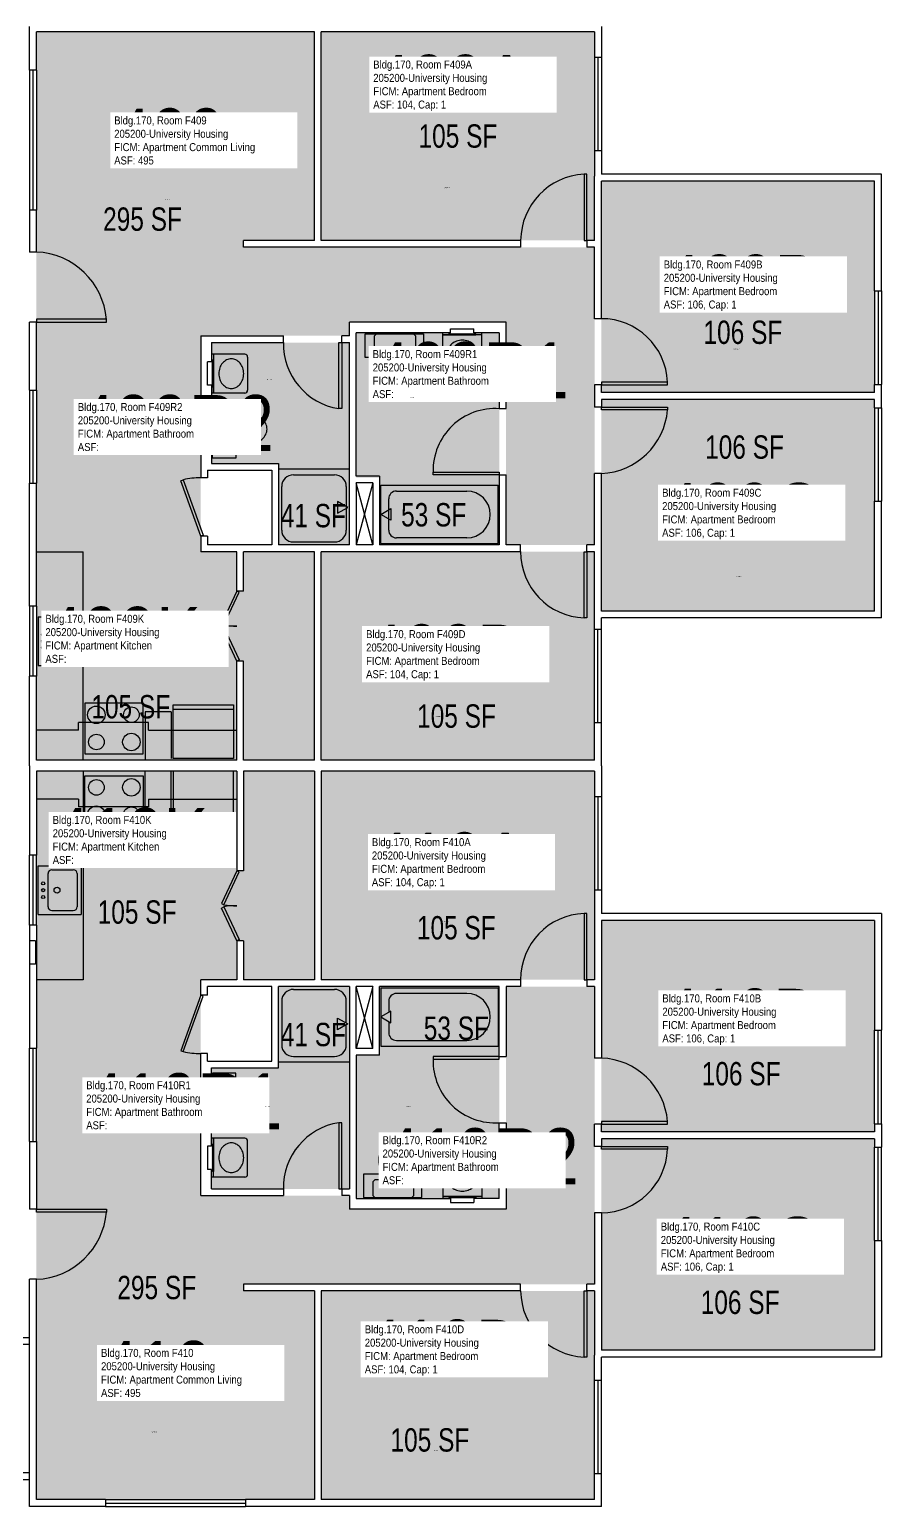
# Model space of a CAD drawing. Header units: inches. Extents: x -98 to 1184, y -183 to 3122.
# Drawn here: x 446 to 884, y -1 to 758 of the extents above; entities that cross this region are included whole.
import ezdxf
from ezdxf.enums import TextEntityAlignment as Align

# ---------------------------------------------------------------- set-up
doc = ezdxf.new("R2010")
doc.units = ezdxf.units.IN
doc.header["$LTSCALE"] = 10
doc.header["$MEASUREMENT"] = 0
for name, color, linetype in [('A-DOOR', 2, 'CONTINUOUS'), ('A-FLOR', 3, 'CONTINUOUS'), ('A-GLAZ', 1, 'CONTINUOUS'), ('A-IDEN-RNUM', 7, 'CONTINUOUS'), ('A-IDEN-SNUM', 4, 'CONTINUOUS'), ('A-IDEN-VNUM', 4, 'CONTINUOUS'), ('A-WALL', 5, 'CONTINUOUS'), ('AREA-TEXT', 3, 'CONTINUOUS'), ('P-SANR-FIXT', 2, 'CONTINUOUS'), ('Rooms-Category-Color', 7, 'CONTINUOUS'), ('Rooms-College-Color', 7, 'CONTINUOUS'), ('Rooms-Department-Color', 7, 'CONTINUOUS'), ('Rooms-Division-Color', 7, 'CONTINUOUS'), ('Rooms-Information', 7, 'CONTINUOUS')]:
    doc.layers.add(name, color=color, linetype=linetype)
doc.styles.add('CP_AREA', font='arial.ttf', dxfattribs={"height": 15})
doc.styles.add('CP_ROOMSNUMBER', font='arial.ttf', dxfattribs={"height": 1})
doc.styles.add('CP_ROOMVNUMBER', font='arial.ttf', dxfattribs={"width": 0.85, "height": 0.075})

msp = doc.modelspace()

# ---------------------------------------------------------------- hatches: boundary and pattern name
at = {"layer": 'Rooms-Category-Color', "true_color": 0x728ef3}
for points in [[(736.58, 493.5), (736.58, 646.5), (556.08, 646.5), (556.08, 650), (592.58, 650), (592.58, 757.25), (449.58, 757.25), (449.58, 490), (534.08, 490), (534.08, 601), (610.58, 601), (610.58, 608), (691.08, 608.01), (691.08, 493.5)], [(596.08, 650), (596.08, 757.25), (736.58, 757.25), (736.58, 650)], [(740.08, 680.5), (740.08, 571.75), (880.58, 571.75), (880.58, 680.5)], [(687.58, 493.5), (687.58, 602.38), (614.08, 602.5), (614.08, 528), (626.08, 528), (626.08, 493.5)], [(610.58, 493.5), (610.58, 597.5), (539.58, 597.5), (539.58, 535.38), (574.08, 535.38), (574.08, 493.5)], [(740.08, 568.25), (740.08, 459.5), (880.58, 459.5), (880.58, 568.25)], [(592.58, 382.75), (592.58, 490), (556.08, 490), (556.08, 470), (552.58, 470), (552.58, 490), (449.58, 490), (449.58, 382.75), (552.58, 382.75), (552.58, 434), (556.08, 434), (556.08, 382.75)], [(736.58, 490), (736.58, 382.75), (596.08, 382.75), (596.08, 490)], [(592.58, 377.25), (592.58, 270), (556.09, 270), (556.09, 290), (552.58, 290), (552.58, 270), (449.58, 270), (449.58, 377.25), (552.58, 377.25), (552.58, 326), (556.08, 326), (556.08, 377.25)], [(736.59, 270), (736.59, 377.25), (596.09, 377.25), (596.09, 270)], [(740.09, 191.75), (740.09, 300.5), (880.59, 300.5), (880.59, 191.75)], [(736.58, 266.5), (736.58, 113.5), (556.08, 113.5), (556.08, 110), (592.58, 110), (592.58, 2.75), (449.58, 2.75), (449.58, 270), (534.08, 270), (534.08, 159), (610.58, 159), (610.58, 152), (691.08, 152), (691.08, 266.5)], [(610.58, 266.5), (610.58, 162.5), (539.58, 162.5), (539.58, 224.63), (574.08, 224.63), (574.08, 266.5)], [(687.58, 266.5), (687.58, 157.62), (614.08, 157.5), (614.08, 231.12), (626.08, 231.12), (626.08, 266.5)], [(740.09, 79.5), (740.09, 188.25), (880.59, 188.25), (880.59, 79.5)], [(596.09, 110), (596.09, 2.75), (736.59, 2.75), (736.59, 110)]]:
    msp.add_hatch(color=171, dxfattribs=at).paths.add_polyline_path(points)
at = {"layer": 'Rooms-College-Color', "true_color": 0xadadad}
for points in [[(736.58, 493.5), (736.58, 646.5), (556.08, 646.5), (556.08, 650), (592.58, 650), (592.58, 757.25), (449.58, 757.25), (449.58, 490), (534.08, 490), (534.08, 601), (610.58, 601), (610.58, 608), (691.08, 608.01), (691.08, 493.5)], [(596.08, 650), (596.08, 757.25), (736.58, 757.25), (736.58, 650)], [(740.08, 680.5), (740.08, 571.75), (880.58, 571.75), (880.58, 680.5)], [(687.58, 493.5), (687.58, 602.38), (614.08, 602.5), (614.08, 528), (626.08, 528), (626.08, 493.5)], [(610.58, 493.5), (610.58, 597.5), (539.58, 597.5), (539.58, 535.38), (574.08, 535.38), (574.08, 493.5)], [(740.08, 568.25), (740.08, 459.5), (880.58, 459.5), (880.58, 568.25)], [(592.58, 382.75), (592.58, 490), (556.08, 490), (556.08, 470), (552.58, 470), (552.58, 490), (449.58, 490), (449.58, 382.75), (552.58, 382.75), (552.58, 434), (556.08, 434), (556.08, 382.75)], [(736.58, 490), (736.58, 382.75), (596.08, 382.75), (596.08, 490)], [(592.58, 377.25), (592.58, 270), (556.09, 270), (556.09, 290), (552.58, 290), (552.58, 270), (449.58, 270), (449.58, 377.25), (552.58, 377.25), (552.58, 326), (556.08, 326), (556.08, 377.25)], [(736.59, 270), (736.59, 377.25), (596.09, 377.25), (596.09, 270)], [(740.09, 191.75), (740.09, 300.5), (880.59, 300.5), (880.59, 191.75)], [(736.58, 266.5), (736.58, 113.5), (556.08, 113.5), (556.08, 110), (592.58, 110), (592.58, 2.75), (449.58, 2.75), (449.58, 270), (534.08, 270), (534.08, 159), (610.58, 159), (610.58, 152), (691.08, 152), (691.08, 266.5)], [(610.58, 266.5), (610.58, 162.5), (539.58, 162.5), (539.58, 224.63), (574.08, 224.63), (574.08, 266.5)], [(687.58, 266.5), (687.58, 157.62), (614.08, 157.5), (614.08, 231.12), (626.08, 231.12), (626.08, 266.5)], [(740.09, 79.5), (740.09, 188.25), (880.59, 188.25), (880.59, 79.5)], [(596.09, 110), (596.09, 2.75), (736.59, 2.75), (736.59, 110)]]:
    msp.add_hatch(color=253, dxfattribs=at).paths.add_polyline_path(points)
at = {"layer": 'Rooms-Department-Color', "true_color": 0x604aed}
for points in [[(736.58, 493.5), (736.58, 646.5), (556.08, 646.5), (556.08, 650), (592.58, 650), (592.58, 757.25), (449.58, 757.25), (449.58, 490), (534.08, 490), (534.08, 601), (610.58, 601), (610.58, 608), (691.08, 608.01), (691.08, 493.5)], [(596.08, 650), (596.08, 757.25), (736.58, 757.25), (736.58, 650)], [(740.08, 680.5), (740.08, 571.75), (880.58, 571.75), (880.58, 680.5)], [(687.58, 493.5), (687.58, 602.38), (614.08, 602.5), (614.08, 528), (626.08, 528), (626.08, 493.5)], [(610.58, 493.5), (610.58, 597.5), (539.58, 597.5), (539.58, 535.38), (574.08, 535.38), (574.08, 493.5)], [(740.08, 568.25), (740.08, 459.5), (880.58, 459.5), (880.58, 568.25)], [(592.58, 382.75), (592.58, 490), (556.08, 490), (556.08, 470), (552.58, 470), (552.58, 490), (449.58, 490), (449.58, 382.75), (552.58, 382.75), (552.58, 434), (556.08, 434), (556.08, 382.75)], [(736.58, 490), (736.58, 382.75), (596.08, 382.75), (596.08, 490)], [(592.58, 377.25), (592.58, 270), (556.09, 270), (556.09, 290), (552.58, 290), (552.58, 270), (449.58, 270), (449.58, 377.25), (552.58, 377.25), (552.58, 326), (556.08, 326), (556.08, 377.25)], [(736.59, 270), (736.59, 377.25), (596.09, 377.25), (596.09, 270)], [(740.09, 191.75), (740.09, 300.5), (880.59, 300.5), (880.59, 191.75)], [(736.58, 266.5), (736.58, 113.5), (556.08, 113.5), (556.08, 110), (592.58, 110), (592.58, 2.75), (449.58, 2.75), (449.58, 270), (534.08, 270), (534.08, 159), (610.58, 159), (610.58, 152), (691.08, 152), (691.08, 266.5)], [(610.58, 266.5), (610.58, 162.5), (539.58, 162.5), (539.58, 224.63), (574.08, 224.63), (574.08, 266.5)], [(687.58, 266.5), (687.58, 157.62), (614.08, 157.5), (614.08, 231.12), (626.08, 231.12), (626.08, 266.5)], [(740.09, 79.5), (740.09, 188.25), (880.59, 188.25), (880.59, 79.5)], [(596.09, 110), (596.09, 2.75), (736.59, 2.75), (736.59, 110)]]:
    msp.add_hatch(color=173, dxfattribs=at).paths.add_polyline_path(points)
at = {"layer": 'Rooms-Division-Color', "true_color": 0x604aed}
for points in [[(736.58, 493.5), (736.58, 646.5), (556.08, 646.5), (556.08, 650), (592.58, 650), (592.58, 757.25), (449.58, 757.25), (449.58, 490), (534.08, 490), (534.08, 601), (610.58, 601), (610.58, 608), (691.08, 608.01), (691.08, 493.5)], [(596.08, 650), (596.08, 757.25), (736.58, 757.25), (736.58, 650)], [(740.08, 680.5), (740.08, 571.75), (880.58, 571.75), (880.58, 680.5)], [(687.58, 493.5), (687.58, 602.38), (614.08, 602.5), (614.08, 528), (626.08, 528), (626.08, 493.5)], [(610.58, 493.5), (610.58, 597.5), (539.58, 597.5), (539.58, 535.38), (574.08, 535.38), (574.08, 493.5)], [(740.08, 568.25), (740.08, 459.5), (880.58, 459.5), (880.58, 568.25)], [(592.58, 382.75), (592.58, 490), (556.08, 490), (556.08, 470), (552.58, 470), (552.58, 490), (449.58, 490), (449.58, 382.75), (552.58, 382.75), (552.58, 434), (556.08, 434), (556.08, 382.75)], [(736.58, 490), (736.58, 382.75), (596.08, 382.75), (596.08, 490)], [(592.58, 377.25), (592.58, 270), (556.09, 270), (556.09, 290), (552.58, 290), (552.58, 270), (449.58, 270), (449.58, 377.25), (552.58, 377.25), (552.58, 326), (556.08, 326), (556.08, 377.25)], [(736.59, 270), (736.59, 377.25), (596.09, 377.25), (596.09, 270)], [(740.09, 191.75), (740.09, 300.5), (880.59, 300.5), (880.59, 191.75)], [(736.58, 266.5), (736.58, 113.5), (556.08, 113.5), (556.08, 110), (592.58, 110), (592.58, 2.75), (449.58, 2.75), (449.58, 270), (534.08, 270), (534.08, 159), (610.58, 159), (610.58, 152), (691.08, 152), (691.08, 266.5)], [(610.58, 266.5), (610.58, 162.5), (539.58, 162.5), (539.58, 224.63), (574.08, 224.63), (574.08, 266.5)], [(687.58, 266.5), (687.58, 157.62), (614.08, 157.5), (614.08, 231.12), (626.08, 231.12), (626.08, 266.5)], [(740.09, 79.5), (740.09, 188.25), (880.59, 188.25), (880.59, 79.5)], [(596.09, 110), (596.09, 2.75), (736.59, 2.75), (736.59, 110)]]:
    msp.add_hatch(color=173, dxfattribs=at).paths.add_polyline_path(points)

# ---------------------------------------------------------------- linework, layer by layer
at = {"layer": 'A-DOOR'}
for p, q in [((731.16, 684), (731.16, 650)), ((732.58, 684), (731.16, 684)), ((732.58, 650), (732.58, 684)), ((731.16, 650), (732.58, 650)), ((485.58, 609.42), (449.58, 609.42)), ((449.58, 609.42), (449.58, 608)), ((449.58, 608), (485.58, 608)), ((485.58, 608), (485.58, 609.42)), ((605.16, 563.5), (605.16, 597.5)), ((605.16, 597.5), (606.58, 597.5)), ((606.58, 597.5), (606.58, 563.5)), ((774.08, 577.17), (740.08, 577.17)), ((740.08, 577.17), (740.08, 575.75)), ((774.08, 575.75), (774.08, 577.17)), ((740.08, 575.75), (774.08, 575.75)), ((606.58, 563.5), (605.16, 563.5)), ((740.08, 564.25), (774.08, 564.25)), ((740.08, 562.83), (740.08, 564.25)), ((774.08, 562.83), (740.08, 562.83)), ((774.08, 564.25), (774.08, 562.83)), ((523.78, 526.48), (525.11, 526.96)), ((534.08, 498), (523.78, 526.48)), ((525.11, 526.96), (535.41, 498.48)), ((653.58, 530.92), (687.58, 530.92)), ((653.58, 529.5), (653.58, 530.92)), ((687.58, 529.5), (653.58, 529.5)), ((687.58, 530.92), (687.58, 529.5)), ((535.41, 498.48), (534.08, 498)), ((731.16, 456), (731.16, 490)), ((731.16, 490), (732.58, 490)), ((732.58, 490), (732.58, 456)), ((552.58, 469.75), (544.7, 452.9)), ((545.98, 452.31), (553.86, 469.15)), ((553.86, 469.15), (552.58, 469.75)), ((732.58, 456), (731.16, 456)), ((544.7, 452.9), (545.98, 452.31)), ((544.7, 450.6), (545.98, 451.2)), ((552.58, 433.75), (544.7, 450.6)), ((545.98, 451.2), (553.86, 434.35)), ((553.86, 434.35), (552.58, 433.75)), ((552.58, 326), (544.7, 309.15)), ((545.98, 308.56), (553.86, 325.4)), ((553.86, 325.4), (552.58, 326)), ((544.7, 309.15), (545.98, 308.56)), ((544.7, 306.85), (545.98, 307.45)), ((552.58, 290), (544.7, 306.85)), ((545.98, 307.45), (553.86, 290.6)), ((731.16, 304), (731.16, 270)), ((732.58, 304), (731.16, 304)), ((732.58, 270), (732.58, 304)), ((553.86, 290.6), (552.58, 290)), ((731.16, 270), (732.58, 270)), ((534.08, 262), (523.78, 233.52)), ((525.11, 233.04), (535.41, 261.52)), ((535.41, 261.52), (534.08, 262)), ((523.78, 233.52), (525.11, 233.04)), ((653.58, 230.5), (653.58, 229.08)), ((687.58, 230.5), (653.58, 230.5)), ((653.58, 229.08), (687.58, 229.08)), ((687.58, 229.08), (687.58, 230.5)), ((605.16, 196.5), (605.16, 162.5)), ((606.58, 196.5), (605.16, 196.5)), ((606.58, 162.5), (606.58, 196.5)), ((774.08, 197.17), (740.08, 197.17)), ((740.08, 197.17), (740.08, 195.75)), ((740.08, 195.75), (774.08, 195.75)), ((774.08, 195.75), (774.08, 197.17)), ((740.08, 184.25), (774.08, 184.25)), ((740.08, 182.83), (740.08, 184.25)), ((774.08, 182.83), (740.08, 182.83)), ((774.08, 184.25), (774.08, 182.83)), ((605.16, 162.5), (606.58, 162.5)), ((449.58, 152), (485.58, 152)), ((449.58, 150.58), (449.58, 152)), ((485.58, 152), (485.58, 150.58)), ((485.58, 150.58), (449.58, 150.58)), ((731.16, 76), (731.16, 110)), ((731.16, 110), (732.58, 110)), ((732.58, 110), (732.58, 76)), ((732.58, 76), (731.16, 76))]:
    msp.add_line(p, q, dxfattribs=at)
for centre, radius, start, end in [((732.96, 649.67), 34.38, 92.99623, 179.44152), ((448.1, 606.43), 37.6, 4.55195, 87.74769), ((740.13, 575.77), 33.98, 2.35506, 90.08269), ((610.43, 596.94), 33.85, 179.05527, 261.05134), ((685.45, 531.69), 31.88, 86.17917, 181.38308), ((738.76, 565.66), 35.43, 272.13458, 355.42767), ((535, 481.47), 46.56, 91.13665, 102.26972), ((732.34, 489.75), 33.77, 179.56724, 267.99501), ((551.41, 477.42), 25.7, 257.79511, 272.60034), ((551.41, 426.08), 25.7, 87.39966, 102.20489), ((551.41, 333.67), 25.7, 257.79511, 272.60034), ((551.41, 282.33), 25.7, 87.39966, 102.20489), ((732.34, 270.26), 33.77, 92.00499, 180.43276), ((535, 278.54), 46.56, 257.73028, 268.86335), ((685.45, 228.31), 31.88, 178.61692, 273.82083), ((738.76, 194.34), 35.43, 4.57233, 87.86542), ((610.43, 163.06), 33.85, 98.94866, 180.94473), ((740.13, 184.23), 33.98, 269.91731, 357.64494), ((448.1, 153.57), 37.6, 272.25231, 355.44805), ((732.96, 110.34), 34.38, 180.55848, 267.00377)]:
    msp.add_arc(centre, radius, start, end, dxfattribs=at)
at = {"layer": 'A-FLOR'}
for p, q in [((622.58, 525.38), (614.08, 493.5)), ((622.58, 493.49), (614.08, 525.38)), ((622.58, 266.51), (614.08, 234.63)), ((622.58, 234.63), (614.08, 266.5))]:
    msp.add_line(p, q, dxfattribs=at)
at = {"layer": 'A-GLAZ'}
for p, q in [((736.58, 744), (736.58, 696)), ((738.33, 744), (738.33, 696)), ((740.08, 744), (740.08, 696)), ((446.08, 737.5), (446.08, 665.5)), ((447.83, 737.5), (447.83, 665.5)), ((449.58, 737.5), (449.58, 665.5)), ((880.58, 624), (880.58, 576)), ((882.33, 624), (882.33, 576)), ((884.08, 624), (884.08, 576)), ((446.08, 573), (446.08, 525.25)), ((447.83, 573), (447.83, 525.25)), ((449.58, 573), (449.58, 525.25)), ((880.58, 564), (880.58, 516)), ((882.33, 564), (882.33, 516)), ((884.08, 564), (884.08, 516)), ((446.08, 462), (446.08, 426)), ((447.83, 462), (447.83, 426)), ((449.58, 462), (449.58, 426)), ((736.58, 402), (736.58, 450)), ((738.33, 402), (738.33, 450)), ((740.08, 402), (740.08, 450)), ((736.58, 364), (736.58, 316)), ((738.33, 364), (738.33, 316)), ((740.08, 364), (740.08, 316)), ((446.08, 298), (446.08, 334)), ((447.83, 334), (447.83, 298)), ((449.58, 298), (449.58, 334)), ((880.58, 196), (880.58, 244)), ((882.33, 196), (882.33, 244)), ((884.08, 196), (884.08, 244)), ((446.08, 186.88), (446.08, 234.88)), ((447.83, 234.88), (447.83, 186.88)), ((449.58, 186.88), (449.58, 234.88)), ((880.58, 136), (880.58, 184)), ((882.33, 136), (882.33, 184)), ((884.08, 136), (884.08, 184)), ((736.58, 16), (736.58, 64)), ((738.33, 64), (738.33, 16)), ((740.08, 16), (740.08, 64)), ((485.08, 2.75), (557.08, 2.75)), ((485.08, 1), (557.08, 1)), ((485.08, -0.75), (557.08, -0.75))]:
    msp.add_line(p, q, dxfattribs=at)
at = {"layer": 'A-WALL'}
for p, q in [((446.08, 737.5), (446.08, 760)), ((740.08, 760), (740.08, 744)), ((592.58, 757.25), (449.58, 757.25)), ((449.58, 737.5), (449.58, 757.25)), ((592.58, 650), (592.58, 757.25)), ((736.58, 757.25), (596.08, 757.25)), ((596.08, 650), (596.08, 757.25)), ((736.58, 757.25), (736.58, 744)), ((740.08, 744), (736.58, 744)), ((449.58, 737.5), (446.08, 737.5)), ((736.58, 696), (736.58, 683)), ((740.08, 696), (736.58, 696)), ((740.08, 696), (740.08, 684)), ((884.08, 684), (740.08, 684)), ((884.08, 624), (884.08, 684)), ((736.58, 650), (736.58, 683)), ((880.58, 680.5), (740.08, 680.5)), ((740.08, 609.75), (740.08, 680.5)), ((880.58, 624), (880.58, 680.5)), ((446.08, 665.5), (446.08, 644)), ((449.58, 665.5), (446.08, 665.5)), ((449.58, 644), (449.58, 665.5)), ((592.58, 650), (556.08, 650)), ((556.08, 646.5), (556.08, 650)), ((698.58, 646.5), (556.08, 646.5)), ((698.58, 650), (596.08, 650)), ((698.58, 650), (698.58, 646.5)), ((736.58, 650), (732.58, 650)), ((732.58, 650), (732.58, 646.5)), ((736.58, 646.5), (732.58, 646.5)), ((736.58, 609.75), (736.58, 646.5)), ((449.58, 644), (446.08, 644)), ((880.58, 624), (884.08, 624)), ((449.58, 608), (446.08, 608)), ((446.08, 573), (446.08, 608)), ((449.58, 573), (449.58, 608)), ((610.58, 601), (610.58, 608)), ((691.08, 608), (610.58, 608)), ((691.08, 563.5), (691.08, 608)), ((740.08, 609.75), (736.58, 609.75)), ((534.08, 601), (576.58, 601)), ((534.08, 601), (534.08, 528)), ((576.58, 597.5), (576.58, 601)), ((606.58, 597.5), (606.58, 601)), ((610.58, 601), (606.58, 601)), ((614.08, 528.88), (614.08, 602.5)), ((662.58, 602.5), (614.08, 602.5)), ((662.58, 602.5), (662.58, 604.5)), ((662.58, 604.5), (674.58, 604.5)), ((674.58, 602.5), (674.58, 604.5)), ((687.58, 602.5), (674.58, 602.5)), ((687.58, 602.5), (687.58, 563.5)), ((539.58, 597.5), (539.58, 587.5)), ((539.58, 597.5), (576.58, 597.5)), ((606.58, 597.5), (610.58, 597.5)), ((610.58, 493.5), (610.58, 597.5)), ((537.58, 575.5), (537.58, 587.5)), ((539.58, 587.5), (537.58, 587.5)), ((446.08, 573), (449.58, 573)), ((539.58, 575.5), (537.58, 575.5)), ((539.58, 575.5), (539.58, 535.38)), ((740.08, 575.75), (736.58, 575.75)), ((736.58, 575.75), (736.58, 564.25)), ((740.08, 571.75), (740.08, 575.75)), ((880.58, 571.75), (740.08, 571.75)), ((880.58, 571.75), (880.58, 576)), ((880.58, 576), (884.08, 576)), ((884.08, 564), (884.08, 576)), ((687.58, 563.5), (691.08, 563.5)), ((740.08, 564.25), (736.58, 564.25)), ((740.08, 568.25), (740.08, 564.25)), ((880.58, 568.25), (740.08, 568.25)), ((880.58, 564), (880.58, 568.25)), ((880.58, 564), (884.08, 564)), ((537.58, 531.88), (537.58, 528)), ((537.58, 531.88), (570.58, 531.88)), ((539.58, 535.38), (574.08, 535.38)), ((570.58, 531.88), (570.58, 493.5)), ((574.08, 535.38), (574.08, 493.5)), ((446.08, 525.25), (449.58, 525.25)), ((446.08, 462), (446.08, 525.25)), ((449.58, 490), (449.58, 525.25)), ((537.58, 528), (534.08, 528)), ((626.08, 528.88), (614.08, 528.88)), ((614.08, 525.38), (614.08, 493.5)), ((622.58, 525.38), (614.08, 525.38)), ((622.58, 525.38), (622.58, 493.5)), ((626.08, 528.88), (626.08, 493.5)), ((687.58, 529.5), (691.08, 529.5)), ((687.58, 529.5), (687.58, 493.5)), ((691.08, 493.5), (691.08, 529.5)), ((740.08, 530.25), (736.58, 530.25)), ((736.58, 493.5), (736.58, 530.25)), ((740.08, 459.5), (740.08, 530.25)), ((880.58, 459.5), (880.58, 516)), ((880.58, 516), (884.08, 516)), ((884.08, 456), (884.08, 516)), ((534.08, 498), (534.08, 490)), ((537.58, 498), (534.08, 498)), ((537.58, 498), (537.58, 493.5)), ((570.58, 493.5), (537.58, 493.5)), ((610.58, 493.5), (574.08, 493.5)), ((622.58, 493.5), (614.08, 493.5)), ((687.58, 493.5), (626.08, 493.5)), ((698.58, 493.5), (691.08, 493.5)), ((698.58, 490), (698.58, 493.5)), ((732.58, 490), (732.58, 493.5)), ((736.58, 493.5), (732.58, 493.5)), ((449.58, 462), (449.58, 490)), ((552.58, 490), (534.08, 490)), ((552.58, 469.75), (552.58, 490)), ((592.58, 490), (556.08, 490)), ((556.08, 469.75), (556.08, 490)), ((592.58, 382.75), (592.58, 490)), ((596.08, 382.75), (596.08, 490)), ((698.58, 490), (596.08, 490)), ((736.58, 490), (732.58, 490)), ((736.58, 455), (736.58, 490)), ((556.08, 469.75), (552.58, 469.75)), ((449.58, 462), (446.08, 462)), ((880.58, 459.5), (740.08, 459.5)), ((740.08, 450), (740.08, 456)), ((884.08, 456), (740.08, 456)), ((736.58, 450), (736.58, 455)), ((740.08, 450), (736.58, 450)), ((556.08, 433.75), (552.58, 433.75)), ((552.58, 382.75), (552.58, 433.75)), ((556.08, 382.75), (556.08, 433.75)), ((449.58, 426), (446.08, 426)), ((446.08, 380), (446.08, 426)), ((449.58, 382.75), (449.58, 426)), ((736.58, 382.75), (736.58, 402)), ((740.08, 402), (736.58, 402)), ((740.08, 380), (740.08, 402)), ((446.08, 380), (446.08, 334)), ((552.58, 382.75), (449.58, 382.75)), ((592.58, 382.75), (556.08, 382.75)), ((736.58, 382.75), (596.08, 382.75)), ((740.08, 380), (740.08, 364)), ((552.58, 377.25), (449.58, 377.25)), ((449.58, 377.25), (449.58, 334)), ((552.58, 377.25), (552.58, 326)), ((592.58, 377.25), (556.08, 377.25)), ((556.08, 377.25), (556.08, 326)), ((592.58, 377.25), (592.58, 270)), ((736.58, 377.25), (596.08, 377.25)), ((596.08, 377.25), (596.08, 270)), ((736.58, 377.25), (736.58, 364)), ((740.08, 364), (736.58, 364)), ((449.58, 334), (446.08, 334)), ((556.08, 326), (552.58, 326)), ((740.08, 316), (736.58, 316)), ((736.58, 316), (736.58, 303)), ((740.08, 316), (740.08, 304)), ((736.58, 305), (736.58, 270)), ((884.08, 304), (740.08, 304)), ((884.08, 304), (884.08, 244)), ((449.58, 298), (446.08, 298)), ((446.08, 298), (446.08, 290)), ((449.58, 298), (449.58, 270)), ((880.58, 300.5), (740.08, 300.5)), ((740.08, 300.5), (740.08, 229.75)), ((880.58, 300.5), (880.58, 244)), ((446.08, 290), (446.08, 278)), ((449.08, 290), (446.08, 290)), ((449.08, 290), (449.08, 278)), ((556.08, 290), (552.58, 290)), ((552.58, 290), (552.58, 270)), ((556.08, 290), (556.08, 270)), ((446.08, 278), (446.08, 234.88)), ((449.08, 278), (446.08, 278)), ((449.58, 270), (449.58, 234.88)), ((534.08, 262), (534.08, 270)), ((552.58, 270), (534.08, 270)), ((537.58, 262), (537.58, 266.5)), ((570.58, 266.5), (537.58, 266.5)), ((592.58, 270), (556.08, 270)), ((570.58, 228.13), (570.58, 266.5)), ((574.08, 224.63), (574.08, 266.5)), ((610.58, 266.5), (574.08, 266.5)), ((698.58, 270), (596.08, 270)), ((610.58, 266.5), (610.58, 162.5)), ((614.08, 234.63), (614.08, 266.5)), ((622.58, 266.5), (614.08, 266.5)), ((622.58, 234.63), (622.58, 266.5)), ((626.08, 231.13), (626.08, 266.5)), ((687.58, 266.5), (626.08, 266.5)), ((687.58, 230.5), (687.58, 266.5)), ((691.08, 266.5), (691.08, 230.5)), ((698.58, 266.5), (691.08, 266.5)), ((698.58, 270), (698.58, 266.5)), ((732.58, 270), (732.58, 266.5)), ((736.58, 270), (732.58, 270)), ((736.58, 266.5), (732.58, 266.5)), ((736.58, 266.5), (736.58, 229.75)), ((537.58, 262), (534.08, 262)), ((880.58, 244), (884.08, 244)), ((446.08, 234.88), (449.58, 234.88)), ((537.58, 232), (534.08, 232)), ((534.08, 159), (534.08, 232)), ((537.58, 228.13), (537.58, 232)), ((537.58, 228.13), (570.58, 228.13)), ((622.58, 234.63), (614.08, 234.63)), ((614.08, 231.13), (614.08, 157.5)), ((626.08, 231.13), (614.08, 231.13)), ((687.58, 230.5), (691.08, 230.5)), ((740.08, 229.75), (736.58, 229.75)), ((539.58, 184.5), (539.58, 224.63)), ((539.58, 224.63), (574.08, 224.63)), ((687.58, 196.5), (691.08, 196.5)), ((687.58, 157.5), (687.58, 196.5)), ((691.08, 196.5), (691.08, 152)), ((740.08, 195.75), (736.58, 195.75)), ((736.58, 184.25), (736.58, 195.75)), ((740.08, 191.75), (740.08, 195.75)), ((880.58, 191.75), (740.08, 191.75)), ((880.58, 196), (880.58, 191.75)), ((880.58, 196), (884.08, 196)), ((884.08, 196), (884.08, 184)), ((446.08, 186.88), (449.58, 186.88)), ((446.08, 186.88), (446.08, 152)), ((449.58, 186.88), (449.58, 152)), ((539.58, 184.5), (537.58, 184.5)), ((537.58, 184.5), (537.58, 172.5)), ((740.08, 184.25), (736.58, 184.25)), ((740.08, 188.25), (740.08, 184.25)), ((880.58, 188.25), (740.08, 188.25)), ((880.58, 188.25), (880.58, 184)), ((880.58, 184), (884.08, 184)), ((539.58, 172.5), (537.58, 172.5)), ((539.58, 162.5), (539.58, 172.5)), ((539.58, 162.5), (576.58, 162.5)), ((576.58, 162.5), (576.58, 159)), ((606.58, 162.5), (610.58, 162.5)), ((606.58, 162.5), (606.58, 159)), ((449.58, 152), (446.08, 152)), ((534.08, 159), (576.58, 159)), ((610.58, 159), (606.58, 159)), ((610.58, 159), (610.58, 152)), ((691.08, 152), (610.58, 152)), ((614.08, 157.5), (662.58, 157.5)), ((662.58, 157.5), (662.58, 155.5)), ((662.58, 155.5), (674.58, 155.5)), ((687.58, 157.5), (674.58, 157.5)), ((674.58, 157.5), (674.58, 155.5)), ((740.08, 150.25), (736.58, 150.25)), ((736.58, 150.25), (736.58, 113.5)), ((740.08, 150.25), (740.08, 79.5)), ((880.58, 136), (880.58, 79.5)), ((880.58, 136), (884.08, 136)), ((884.08, 136), (884.08, 76)), ((446.08, -0.75), (446.08, 116)), ((449.58, 116), (446.08, 116)), ((449.58, 2.75), (449.58, 116)), ((556.08, 113.5), (556.08, 110)), ((698.58, 113.5), (556.08, 113.5)), ((592.58, 110), (556.08, 110)), ((592.58, 110), (592.58, 2.75)), ((596.08, 110), (596.08, 2.75)), ((698.58, 110), (596.08, 110)), ((698.58, 110), (698.58, 113.5)), ((736.58, 113.5), (732.58, 113.5)), ((732.58, 110), (732.58, 113.5)), ((736.58, 110), (732.58, 110)), ((736.58, 110), (736.58, 77)), ((446.08, 86), (414.08, 86)), ((446.08, 82.5), (414.08, 82.5)), ((736.58, 64), (736.58, 77)), ((880.58, 79.5), (740.08, 79.5)), ((740.08, 64), (740.08, 76)), ((884.08, 76), (740.08, 76)), ((740.08, 64), (736.58, 64)), ((446.08, 16.5), (380.08, 16.5)), ((736.58, 2.75), (736.58, 16)), ((740.08, 16), (736.58, 16)), ((740.08, -0.75), (740.08, 16)), ((446.08, 13), (376.58, 13)), ((485.08, 2.75), (449.58, 2.75)), ((485.08, 2.75), (485.08, -0.75)), ((557.08, 2.75), (557.08, -0.75)), ((592.58, 2.75), (557.08, 2.75)), ((736.58, 2.75), (596.08, 2.75)), ((485.08, -0.75), (446.08, -0.75)), ((740.08, -0.75), (557.08, -0.75))]:
    msp.add_line(p, q, dxfattribs=at)
at = {"layer": 'P-SANR-FIXT'}
for p, q in [((618.58, 601.88), (648.58, 601.88)), ((618.58, 589.88), (618.58, 601.88)), ((623.45, 600.88), (624.45, 601.88)), ((623.45, 594.05), (623.45, 600.88)), ((624.45, 601.88), (643.45, 601.88)), ((643.45, 601.88), (644.45, 600.88)), ((644.45, 600.88), (644.45, 593.88)), ((648.58, 601.88), (648.58, 589.88)), ((658.58, 585.38), (658.58, 602.5)), ((678.58, 601.38), (658.58, 601.38)), ((658.58, 601.38), (675.58, 601.38)), ((661.58, 601.38), (661.58, 601.88)), ((661.58, 601.88), (675.58, 601.88)), ((675.58, 601.38), (675.58, 601.88)), ((678.58, 585.38), (678.58, 602.5)), ((624.45, 592.88), (623.58, 593.75)), ((627.95, 592.88), (624.45, 592.88)), ((631.4, 593.86), (627.95, 592.88)), ((636.4, 593.88), (631.51, 593.88)), ((639.95, 592.88), (636.51, 593.86)), ((643.28, 592.88), (639.95, 592.88)), ((644.45, 593.88), (643.58, 593)), ((556.7, 591.5), (539.58, 591.5)), ((540.7, 588.5), (540.2, 588.5)), ((540.2, 574.5), (540.2, 588.5)), ((540.7, 591.5), (540.7, 571.5)), ((540.7, 571.5), (540.7, 588.5)), ((558.2, 590), (558.2, 573)), ((648.58, 589.88), (618.58, 589.88)), ((677.08, 583.88), (660.08, 583.88)), ((556.7, 571.5), (539.58, 571.5)), ((540.7, 574.5), (540.2, 574.5)), ((540.18, 568), (552.18, 568)), ((540.18, 538), (540.18, 568)), ((540.18, 562.5), (541.18, 563.5)), ((540.18, 543.5), (540.18, 562.5)), ((541.18, 563.5), (548.18, 563.5)), ((548.18, 563.5), (549.06, 562.62)), ((549.18, 562.33), (549.18, 559)), ((552.18, 568), (552.18, 538)), ((549.18, 559), (548.18, 555.5)), ((548.18, 555.5), (548.18, 550.56)), ((548.2, 550.44), (549.18, 547)), ((549.18, 547), (549.18, 543.5)), ((541.18, 542.5), (540.18, 543.5)), ((548.18, 542.5), (541.18, 542.5)), ((549.18, 543.5), (548.18, 542.5)), ((552.18, 538), (540.18, 538)), ((610.58, 532.38), (574.08, 532.38)), ((581.74, 529.5), (602.92, 529.5)), ((626.7, 494.13), (626.7, 524.13)), ((626.7, 524.13), (686.95, 524.13)), ((686.95, 494.13), (686.95, 524.13)), ((575.74, 501), (575.74, 523.5)), ((608.92, 523.5), (608.92, 501)), ((630.72, 501.09), (630.72, 517.16)), ((634.74, 521.18), (670.89, 521.18)), ((609.68, 512.75), (604.49, 515.75)), ((604.49, 515.75), (604.49, 509.75)), ((604.49, 509.75), (609.68, 512.75)), ((626.7, 509.13), (631.9, 512.13)), ((631.9, 506.13), (626.7, 509.13)), ((631.9, 512.13), (631.9, 506.13)), ((581.74, 495), (602.92, 495)), ((626.7, 494.13), (686.95, 494.13)), ((670.89, 497.08), (634.74, 497.08)), ((449.58, 490), (473.58, 490)), ((473.58, 382.75), (473.58, 490)), ((450.58, 456.5), (450.58, 431.5)), ((450.58, 456.5), (472.58, 456.5)), ((472.58, 431.5), (472.58, 456.5)), ((455.58, 452.5), (455.58, 435.5)), ((457.58, 454.5), (468.58, 454.5)), ((470.58, 435.5), (470.58, 452.5)), ((457.58, 433.5), (468.58, 433.5)), ((450.58, 431.5), (472.58, 431.5)), ((504.45, 412.17), (474.45, 412.17)), ((474.45, 412.17), (474.45, 386.17)), ((504.45, 386.17), (504.45, 412.17)), ((519.95, 383.75), (519.95, 411.25)), ((519.95, 411.25), (550.95, 411.25)), ((550.95, 411.25), (550.95, 383.75)), ((518.95, 407.75), (505.45, 407.75)), ((505.45, 407.75), (505.45, 382.75)), ((518.95, 407.75), (518.95, 383.75)), ((519.95, 409), (550.95, 409)), ((471.21, 398.17), (449.58, 398.17)), ((471.21, 398.17), (471.21, 402.17)), ((507.21, 402.17), (471.21, 402.17)), ((507.21, 398.17), (507.21, 402.17)), ((507.21, 398.17), (552.58, 398.17)), ((474.45, 386.17), (504.45, 386.17)), ((550.95, 383.75), (519.95, 383.75)), ((473.58, 377.25), (473.58, 270)), ((474.45, 348.84), (474.45, 374.84)), ((474.45, 374.84), (504.45, 374.84)), ((504.45, 374.84), (504.45, 348.84)), ((505.45, 353.25), (505.45, 377.25)), ((518.95, 353.25), (518.95, 377.25)), ((519.95, 377.25), (519.95, 349.75)), ((550.95, 377.25), (519.95, 377.25)), ((550.95, 349.75), (550.95, 377.25)), ((471.21, 362.84), (449.58, 362.84)), ((471.21, 362.84), (471.21, 358.84)), ((507.21, 358.84), (471.21, 358.84)), ((507.21, 362.84), (507.21, 358.84)), ((507.21, 362.84), (552.58, 362.84)), ((518.95, 353.25), (505.45, 353.25)), ((519.95, 352), (550.95, 352)), ((519.95, 349.75), (550.95, 349.75)), ((504.45, 348.84), (474.45, 348.84)), ((450.58, 303.5), (450.58, 328.5)), ((450.58, 328.5), (472.58, 328.5)), ((457.58, 326.5), (468.58, 326.5)), ((472.58, 328.5), (472.58, 303.5)), ((455.58, 307.5), (455.58, 324.5)), ((470.58, 324.5), (470.58, 307.5)), ((457.58, 305.5), (468.58, 305.5)), ((450.58, 303.5), (472.58, 303.5)), ((473.58, 270), (449.58, 270)), ((626.7, 265.88), (626.7, 235.88)), ((626.7, 265.88), (686.95, 265.88)), ((686.95, 265.88), (686.95, 235.88)), ((575.74, 259), (575.74, 236.5)), ((581.74, 265), (602.92, 265)), ((608.92, 247.69), (608.92, 259)), ((630.72, 258.91), (630.72, 253.2)), ((670.89, 262.93), (634.74, 262.93)), ((631.9, 253.88), (626.7, 250.88)), ((626.7, 250.88), (631.9, 247.88)), ((631.9, 247.88), (631.9, 253.88)), ((604.49, 250.25), (609.68, 247.25)), ((604.49, 244.25), (604.49, 250.25)), ((609.68, 247.25), (604.49, 244.25)), ((608.92, 236.5), (608.92, 246.81)), ((630.72, 248.56), (630.72, 242.84)), ((626.7, 235.88), (686.95, 235.88)), ((634.74, 238.83), (670.89, 238.83)), ((581.74, 230.5), (602.92, 230.5)), ((540.18, 222), (540.18, 192)), ((552.18, 222), (540.18, 222)), ((552.18, 192), (552.18, 222)), ((610.58, 227.63), (574.08, 227.63)), ((541.18, 217.5), (540.18, 216.5)), ((540.18, 216.5), (540.18, 197.5)), ((548.18, 217.5), (541.18, 217.5)), ((549.18, 216.5), (548.18, 217.5)), ((548.2, 209.56), (549.18, 213)), ((549.18, 213), (549.18, 216.5)), ((548.18, 204.5), (548.18, 209.44)), ((540.18, 197.5), (541.18, 196.5)), ((549.18, 201), (548.18, 204.5)), ((548.18, 196.5), (549.06, 197.38)), ((549.18, 197.67), (549.18, 201)), ((540.18, 192), (552.18, 192)), ((541.18, 196.5), (548.18, 196.5)), ((556.7, 188.5), (539.58, 188.5)), ((540.7, 185.5), (540.2, 185.5)), ((540.2, 185.5), (540.2, 171.5)), ((540.7, 188.5), (540.7, 171.5)), ((540.7, 168.5), (540.7, 188.5)), ((558.2, 170), (558.2, 187)), ((658.58, 174.63), (658.58, 157.5)), ((677.08, 176.13), (660.08, 176.13)), ((678.58, 174.63), (678.58, 157.5)), ((556.7, 168.5), (539.58, 168.5)), ((540.7, 171.5), (540.2, 171.5)), ((647.7, 170.13), (617.7, 170.13)), ((617.7, 170.13), (617.7, 158.13)), ((623.58, 167.13), (622.7, 166.25)), ((627.08, 167.13), (623.58, 167.13)), ((630.52, 166.14), (627.08, 167.13)), ((639.08, 167.13), (635.64, 166.14)), ((642.41, 167.13), (639.08, 167.13)), ((647.7, 158.13), (647.7, 170.13)), ((622.58, 165.95), (622.58, 159.13)), ((635.52, 166.13), (630.64, 166.13)), ((643.58, 166.13), (642.7, 167)), ((643.58, 159.13), (643.58, 166.13)), ((617.7, 158.13), (647.7, 158.13)), ((622.58, 159.13), (623.58, 158.13)), ((623.58, 158.13), (642.58, 158.13)), ((642.58, 158.13), (643.58, 159.13)), ((678.58, 158.63), (658.58, 158.63)), ((658.58, 158.63), (675.58, 158.63)), ((661.58, 158.63), (661.58, 158.13)), ((661.58, 158.13), (675.58, 158.13)), ((675.58, 158.63), (675.58, 158.13))]:
    msp.add_line(p, q, dxfattribs=at)
for centre, radius in [((453.08, 447.5), 0.791), ((453.08, 444), 0.791), ((453.08, 440.5), 0.791), ((460.2, 444), 1.5), ((480.45, 406.17), 4.5), ((498.45, 406.17), 4), ((480.45, 392.17), 4), ((498.45, 392.17), 4.5), ((480.45, 368.84), 4), ((498.45, 368.84), 4.5), ((480.45, 354.84), 4.5), ((498.45, 354.84), 4), ((453.08, 319.5), 0.791), ((453.08, 316), 0.791), ((453.08, 312.5), 0.791), ((460.2, 316), 1.5)]:
    msp.add_circle(centre, radius, dxfattribs=at)
for centre, radius, start, end in [((623.87, 594.05), 0.418, 180, 225), ((633.95, 586.04), 6.3, 90, 116.70119), ((631.51, 593.46), 0.418, 90, 105.9454), ((633.95, 586.04), 6.3, 63.29881, 90), ((636.4, 593.46), 0.418, 74.0546, 90), ((643.28, 593.29), 0.418, 270, 315), ((666.4, 592.28), 5.42, 153.80841, 180), ((666.4, 592.28), 5.42, 180, 206.19159), ((667.45, 591.76), 6.59, 130.10091, 153.80841), ((668.14, 590.95), 7.65, 109.22936, 130.10091), ((668.58, 589.67), 9, 90, 109.22936), ((668.58, 589.67), 9, 70.77064, 90), ((669.02, 590.95), 7.65, 49.89909, 70.77064), ((669.71, 591.76), 6.59, 26.19159, 49.89909), ((670.76, 592.28), 5.42, 0, 26.19159), ((670.76, 592.28), 5.42, 333.80841, 0), ((551.13, 581.95), 7.65, 139.89909, 160.77064), ((550.32, 582.63), 6.59, 116.19159, 139.89909), ((549.8, 583.68), 5.42, 90, 116.19159), ((549.8, 583.68), 5.42, 63.80841, 90), ((549.29, 582.63), 6.59, 40.10091, 63.80841), ((548.48, 581.95), 7.65, 19.22936, 40.10091), ((556.7, 590), 1.5, 0, 90), ((637.53, 583.11), 11.18, 161.16462, 180), ((635.78, 583.71), 9.33, 140.52754, 161.16462), ((634.67, 584.63), 7.89, 116.70119, 140.52754), ((633.24, 584.63), 7.89, 39.47246, 63.29881), ((632.13, 583.71), 9.33, 18.83538, 39.47246), ((630.38, 583.11), 11.18, 0, 18.83538), ((660.08, 585.38), 1.5, 180, 270), ((667.45, 592.79), 6.59, 206.19159, 229.89909), ((668.14, 593.61), 7.65, 229.89909, 250.77064), ((668.58, 594.88), 9, 250.77064, 270), ((668.58, 594.88), 9, 270, 289.22936), ((669.02, 593.61), 7.65, 289.22936, 310.10091), ((669.71, 592.79), 6.59, 310.10091, 333.80841), ((677.08, 585.38), 1.5, 270, 0), ((552.41, 581.5), 9, 160.77064, 180), ((552.41, 581.5), 9, 180, 199.22936), ((551.13, 581.06), 7.65, 199.22936, 220.10091), ((548.48, 581.06), 7.65, 319.89909, 340.77064), ((547.2, 581.5), 9, 0, 19.22936), ((547.2, 581.5), 9, 340.77064, 0), ((634.88, 582.55), 8.55, 176.22456, 198.83538), ((636.49, 583.09), 10.24, 198.83538, 219.47246), ((632.13, 582.51), 9.33, 320.52754, 341.16462), ((630.38, 583.11), 11.18, 341.16462, 0), ((550.32, 580.37), 6.59, 220.10091, 243.80841), ((549.8, 579.32), 5.42, 243.80841, 270), ((549.8, 579.32), 5.42, 270, 296.19159), ((549.29, 580.37), 6.59, 296.19159, 319.89909), ((556.7, 573), 1.5, 270, 0), ((634.67, 581.6), 7.89, 219.47246, 243.29881), ((633.95, 580.18), 6.3, 243.29881, 270), ((633.95, 580.18), 6.3, 270, 296.70119), ((633.24, 581.6), 7.89, 296.70119, 320.52754), ((548.76, 562.33), 0.418, 0, 45), ((556.02, 553), 6.3, 153.29881, 180), ((557.43, 552.29), 7.89, 129.47246, 153.29881), ((558.35, 551.18), 9.33, 108.83538, 129.47246), ((558.95, 549.42), 11.18, 90, 108.83538), ((558.95, 549.42), 11.18, 71.16462, 90), ((559.54, 551.18), 9.33, 50.52754, 71.16462), ((560.46, 552.29), 7.89, 26.70119, 50.52754), ((561.88, 553), 6.3, 0, 26.70119), ((548.6, 550.56), 0.418, 180, 195.9454), ((556.02, 553), 6.3, 180, 206.70119), ((557.43, 553.71), 7.89, 206.70119, 230.52754), ((558.35, 554.83), 9.33, 230.52754, 251.16462), ((558.96, 555.53), 10.24, 288.83538, 309.47246), ((560.46, 553.71), 7.89, 309.47246, 333.29881), ((561.88, 553), 6.3, 333.29881, 0), ((558.95, 556.58), 11.18, 251.16462, 270), ((559.51, 553.93), 8.55, 266.22456, 288.83538), ((581.74, 523.5), 6, 90, 180), ((602.92, 523.5), 6, 0, 90), ((634.74, 517.16), 4.02, 90, 180), ((670.89, 509.13), 12.05, 270, 90), ((634.74, 501.09), 4.02, 180, 270), ((581.74, 501), 6, 180, 270), ((602.92, 501), 6, 270, 0), ((457.58, 452.5), 2, 90, 180), ((468.58, 452.5), 2, 0, 90), ((457.58, 435.5), 2, 180, 270), ((468.58, 435.5), 2, 270, 0), ((457.58, 324.5), 2, 90, 180), ((468.58, 324.5), 2, 0, 90), ((457.58, 307.5), 2, 180, 270), ((468.58, 307.5), 2, 270, 0), ((581.74, 259), 6, 90, 180), ((602.92, 259), 6, 0, 90), ((634.74, 258.91), 4.02, 90, 180), ((670.89, 250.88), 12.05, 270, 90), ((581.74, 236.5), 6, 180, 270), ((602.92, 236.5), 6, 270, 0), ((634.74, 242.84), 4.02, 180, 270), ((558.35, 205.18), 9.33, 108.83538, 129.47246), ((558.95, 203.42), 11.18, 90, 108.83538), ((559.51, 206.07), 8.55, 71.16462, 93.77544), ((558.96, 204.47), 10.24, 50.52754, 71.16462), ((548.6, 209.44), 0.418, 164.0546, 180), ((556.02, 207), 6.3, 153.29881, 180), ((556.02, 207), 6.3, 180, 206.70119), ((557.43, 206.29), 7.89, 129.47246, 153.29881), ((560.46, 206.29), 7.89, 26.70119, 50.52754), ((561.88, 207), 6.3, 0, 26.70119), ((561.88, 207), 6.3, 333.29881, 0), ((548.76, 197.67), 0.418, 315, 0), ((557.43, 207.71), 7.89, 206.70119, 230.52754), ((558.35, 208.83), 9.33, 230.52754, 251.16462), ((558.95, 210.58), 11.18, 251.16462, 270), ((558.95, 210.58), 11.18, 270, 288.83538), ((559.54, 208.83), 9.33, 288.83538, 309.47246), ((560.46, 207.71), 7.89, 309.47246, 333.29881), ((551.13, 178.95), 7.65, 139.89909, 160.77064), ((550.32, 179.63), 6.59, 116.19159, 139.89909), ((549.8, 180.68), 5.42, 90, 116.19159), ((549.8, 180.68), 5.42, 63.80841, 90), ((549.29, 179.63), 6.59, 40.10091, 63.80841), ((548.48, 178.95), 7.65, 19.22936, 40.10091), ((556.7, 187), 1.5, 0, 90), ((635.61, 176.91), 10.24, 140.52754, 161.16462), ((633.79, 178.41), 7.89, 116.70119, 140.52754), ((633.08, 179.82), 6.3, 90, 116.70119), ((633.08, 179.82), 6.3, 63.29881, 90), ((632.37, 178.41), 7.89, 39.47246, 63.29881), ((631.25, 177.49), 9.33, 18.83538, 39.47246), ((552.41, 178.5), 9, 160.77064, 180), ((552.41, 178.5), 9, 180, 199.22936), ((551.13, 178.06), 7.65, 199.22936, 220.10091), ((548.48, 178.06), 7.65, 319.89909, 340.77064), ((547.2, 178.5), 9, 0, 19.22936), ((547.2, 178.5), 9, 340.77064, 0), ((634.01, 177.46), 8.55, 161.16462, 183.77544), ((636.66, 176.89), 11.18, 180, 198.83538), ((629.5, 176.89), 11.18, 0, 18.83538), ((629.5, 176.89), 11.18, 341.16462, 0), ((660.08, 174.63), 1.5, 90, 180), ((677.08, 174.63), 1.5, 0, 90), ((550.32, 177.37), 6.59, 220.10091, 243.80841), ((549.8, 176.32), 5.42, 243.80841, 270), ((549.8, 176.32), 5.42, 270, 296.19159), ((549.29, 177.37), 6.59, 296.19159, 319.89909), ((556.7, 170), 1.5, 270, 0), ((634.91, 176.29), 9.33, 198.83538, 219.47246), ((633.79, 175.38), 7.89, 219.47246, 243.29881), ((633.08, 173.96), 6.3, 243.29881, 270), ((633.08, 173.96), 6.3, 270, 296.70119), ((632.37, 175.38), 7.89, 296.70119, 320.52754), ((631.25, 176.29), 9.33, 320.52754, 341.16462), ((642.41, 166.71), 0.418, 45, 90), ((666.4, 167.73), 5.42, 153.80841, 180), ((666.4, 167.73), 5.42, 180, 206.19159), ((667.45, 167.21), 6.59, 130.10091, 153.80841), ((668.14, 166.4), 7.65, 109.22936, 130.10091), ((668.58, 165.12), 9, 90, 109.22936), ((668.58, 165.12), 9, 70.77064, 90), ((669.02, 166.4), 7.65, 49.89909, 70.77064), ((669.71, 167.21), 6.59, 26.19159, 49.89909), ((670.76, 167.73), 5.42, 0, 26.19159), ((670.76, 167.73), 5.42, 333.80841, 0), ((623, 165.95), 0.418, 135, 180), ((630.64, 166.54), 0.418, 254.0546, 270), ((635.52, 166.54), 0.418, 270, 285.9454), ((667.45, 168.24), 6.59, 206.19159, 229.89909), ((668.14, 169.06), 7.65, 229.89909, 250.77064), ((668.58, 170.33), 9, 250.77064, 270), ((668.58, 170.33), 9, 270, 289.22936), ((669.02, 169.06), 7.65, 289.22936, 310.10091), ((669.71, 168.24), 6.59, 310.10091, 333.80841)]:
    msp.add_arc(centre, radius, start, end, dxfattribs=at)

# ---------------------------------------------------------------- texts
at = {"layer": 'A-IDEN-RNUM', "style": 'CP_ROOMSNUMBER'}
for s, rotation, p in [('0409-A0', 0.23604, (659.33, 676.83)), ('0409-00', 0.26878, (515.64, 670.75)), ('0409-B0', 0.26878, (808.12, 593.93)), ('0409-R2', 0.34821, (567.79, 578.23)), ('0409-R1', 0.34821, (641.59, 568.92)), ('0409-C0', 0.23604, (809.36, 477.02)), ('0409-K0', 0.34821, (485.12, 448.45)), ('0409-D0', 0.26878, (654.93, 405.09)), ('0410-K0', 0.34821, (480.71, 342.84)), ('0410-A0', 0.23604, (658.63, 299.61)), ('0410-B0', 0.26878, (807.41, 216.71)), ('0410-R1', 0.34821, (566.93, 204.58)), ('0410-R2', 0.34821, (640.01, 204.53)), ('0410-C0', 0.23604, (808.66, 99.81)), ('0410-00', 0.26878, (508.87, 37.28)), ('0410-D0', 0.26878, (654.23, 27.88))]:
    msp.add_text(s, height=0.36, rotation=rotation, dxfattribs=at).set_placement(p)
at = {"layer": 'A-IDEN-SNUM', "style": 'CP_ROOMSNUMBER'}
for s, rotation, p in [('1700F409A0', 0.23604, (659.33, 676.83)), ('1700F40900', 0.26878, (515.64, 670.75)), ('1700F409B0', 0.26878, (808.12, 593.93)), ('1700F409R2', 0.34821, (567.79, 578.23)), ('1700F409R1', 0.34821, (641.59, 568.92)), ('1700F409C0', 0.23604, (809.36, 477.02)), ('1700F409K0', 0.34821, (485.12, 448.45)), ('1700F409D0', 0.26878, (654.93, 405.09)), ('1700F410K0', 0.34821, (480.71, 342.84)), ('1700F410A0', 0.23604, (658.63, 299.61)), ('1700F410B0', 0.26878, (807.41, 216.71)), ('1700F410R1', 0.34821, (566.93, 204.58)), ('1700F410R2', 0.34821, (640.01, 204.53)), ('1700F410C0', 0.23604, (808.66, 99.81)), ('1700F41000', 0.26878, (508.87, 37.28)), ('1700F410D0', 0.26878, (654.23, 27.88))]:
    msp.add_text(s, height=0.36, rotation=rotation, dxfattribs=at).set_placement(p)
at = {"layer": 'A-IDEN-VNUM', "style": 'CP_ROOMVNUMBER', "width": 0.85}
for s, p in [('409A', (622.79, 716.51)), ('409', (489.61, 688.96)), ('409B', (772.13, 613.74)), ('409R1', (622.51, 568.86)), ('409R2', (470.91, 541.68)), ('409C', (771.32, 496.42)), ('409K', (454.23, 432.8)), ('409D', (619.13, 423.73)), ('410K', (457.98, 329.43)), ('410A', (622.08, 316.82)), ('410B', (771.43, 236.52)), ('410R1', (475.23, 193.07)), ('410R2', (627.57, 164.82)), ('410C', (770.62, 119.21)), ('410D', (618.43, 66.41)), ('410', (482.84, 55.48))]:
    msp.add_text(s, height=28.8, dxfattribs=at).set_placement(p)
at = {"layer": 'AREA-TEXT', "style": 'CP_AREA', "width": 0.75}
for s, p in [('105 SF', (666.33, 703.63)), ('295 SF', (504.17, 660.93)), ('106 SF', (812.83, 602.77)), ('106 SF', (813.67, 543.77)), ('41 SF', (591.99, 508.52)), ('53 SF', (653.87, 508.97)), ('105 SF', (498.12, 410.3)), ('105 SF', (665.59, 405.5)), ('105 SF', (501.37, 304.77)), ('105 SF', (665.5, 296.7)), ('53 SF', (665.52, 245.08)), ('41 SF', (592.04, 241.82)), ('106 SF', (811.94, 221.69)), ('295 SF', (511.48, 111.79)), ('106 SF', (811.4, 104.18)), ('105 SF', (651.91, 33.45))]:
    msp.add_text(s, height=12, dxfattribs=at).set_placement(p, align=Align.MIDDLE_CENTER)

# ---------------------------------------------------------------- next in the draw order: texts
at = {"layer": 'Rooms-Information', "char_height": 4.1143, "width": 92.16, "attachment_point": 7, "style": 'CP_ROOMVNUMBER', "bg_fill": 3, "box_fill_scale": 1.5, "bg_fill_color": 256, "bg_fill_true_color": 13158600, "bg_fill_transparency": 0}
for s, insert in [('Bldg.170, Room F409A^M^J205200-University Housing^M^JFICM: Apartment Bedroom^M^JASF: 104, Cap: 1', (622.79, 716.51)), ('Bldg.170, Room F409^M^J205200-University Housing^M^JFICM: Apartment Common Living^M^JASF: 495', (489.61, 688.96)), ('Bldg.170, Room F409B^M^J205200-University Housing^M^JFICM: Apartment Bedroom^M^JASF: 106, Cap: 1', (772.13, 613.74)), ('Bldg.170, Room F409R1^M^J205200-University Housing^M^JFICM: Apartment Bathroom^M^JASF: ', (622.51, 568.86)), ('Bldg.170, Room F409R2^M^J205200-University Housing^M^JFICM: Apartment Bathroom^M^JASF: ', (470.91, 541.68)), ('Bldg.170, Room F409C^M^J205200-University Housing^M^JFICM: Apartment Bedroom^M^JASF: 106, Cap: 1', (771.32, 496.42)), ('Bldg.170, Room F409K^M^J205200-University Housing^M^JFICM: Apartment Kitchen^M^JASF: ', (454.23, 432.8)), ('Bldg.170, Room F409D^M^J205200-University Housing^M^JFICM: Apartment Bedroom^M^JASF: 104, Cap: 1', (619.13, 423.73)), ('Bldg.170, Room F410K^M^J205200-University Housing^M^JFICM: Apartment Kitchen^M^JASF: ', (457.98, 329.43)), ('Bldg.170, Room F410A^M^J205200-University Housing^M^JFICM: Apartment Bedroom^M^JASF: 104, Cap: 1', (622.08, 316.82)), ('Bldg.170, Room F410B^M^J205200-University Housing^M^JFICM: Apartment Bedroom^M^JASF: 106, Cap: 1', (771.43, 236.52)), ('Bldg.170, Room F410R1^M^J205200-University Housing^M^JFICM: Apartment Bathroom^M^JASF: ', (475.23, 193.07)), ('Bldg.170, Room F410R2^M^J205200-University Housing^M^JFICM: Apartment Bathroom^M^JASF: ', (627.57, 164.82)), ('Bldg.170, Room F410C^M^J205200-University Housing^M^JFICM: Apartment Bedroom^M^JASF: 106, Cap: 1', (770.62, 119.21)), ('Bldg.170, Room F410D^M^J205200-University Housing^M^JFICM: Apartment Bedroom^M^JASF: 104, Cap: 1', (618.43, 66.41)), ('Bldg.170, Room F410^M^J205200-University Housing^M^JFICM: Apartment Common Living^M^JASF: 495', (482.84, 55.48))]:
    msp.add_mtext(s, dxfattribs=dict(at, insert=insert))

doc.saveas('drawing.dxf')
